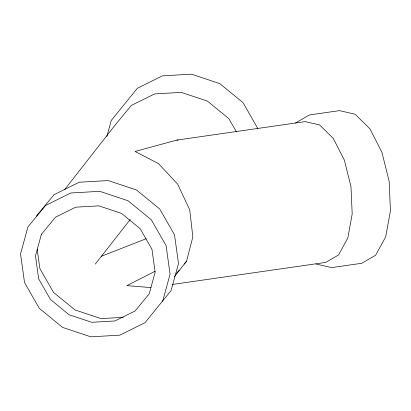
<?xml version="1.0" encoding="UTF-8"?>
<svg xmlns="http://www.w3.org/2000/svg" width="411" height="411" viewBox="0 0 411 411"><rect width="100%" height="100%" fill="white"/><g stroke="black" fill="none" stroke-linecap="round" stroke-linejoin="round"><path stroke-width="0.62" d="M174.367 276.773L186.573 261.175L192.857 236.895L189.712 209.826L177.624 184.087L158.425 163.593L135.049 151.469L176.822 140.094L305.188 121.625L319.563 124.923L333.306 138.43L344.336 160.1L350.968 186.625L352.196 213.972L347.829 237.974L338.536 254.984L325.728 262.403L172.389 284.463M106.86 136.483L111.232 120.49L137.305 88.319L162.525 75.84L191.475 74.18L219.746 83.592L243.035 102.647L257.8 128.448M162.679 301.273L170.072 274.209L166.085 245.598L151.32 219.803L128.032 200.743L99.76 191.331L70.81 192.99L45.595 205.474L27.943 226.877L20.55 253.947L24.537 282.552L39.302 308.353L62.59 327.408L90.862 336.82L119.812 335.16L145.032 322.681L171.11 290.51L178.502 263.441L174.511 234.835L159.751 209.035L136.462 189.98L108.191 180.568L79.241 182.227L54.021 194.706L36.373 216.114M64.666 189.548L115.059 125.175L131.34 105.432L154.598 93.924L181.297 92.393L207.37 101.075L228.85 118.651L236.448 131.926M95.311 264.078L130.159 219.566M176.329 273.531L179.196 270.073M184.113 264.139L186.573 261.175M295.458 123.017L309.344 114.972L339.481 110.636L355.063 114.212L369.972 128.859L381.927 152.353L389.119 181.112L390.45 210.766L385.713 236.793L375.639 255.231L361.747 263.276L331.615 267.612L316.028 264.037M155.106 271.26L126.84 285.655L150.847 287.561M101.445 256.238L146.239 238.699M123.29 317.333L101.039 318.607L74.966 309.925L53.487 292.349L39.872 268.558L37.154 249.081M176.822 140.094L178.086 140.115M41.393 234.306L35.48 255.966L38.67 278.863L50.486 299.511L69.125 314.764L91.751 322.296L114.921 320.97L135.101 310.978L149.229 293.85L155.147 272.185L151.952 249.287L140.141 228.639L121.497 213.391L98.871 205.854L75.706 207.185L55.521 217.172L41.393 234.306"/></g></svg>
